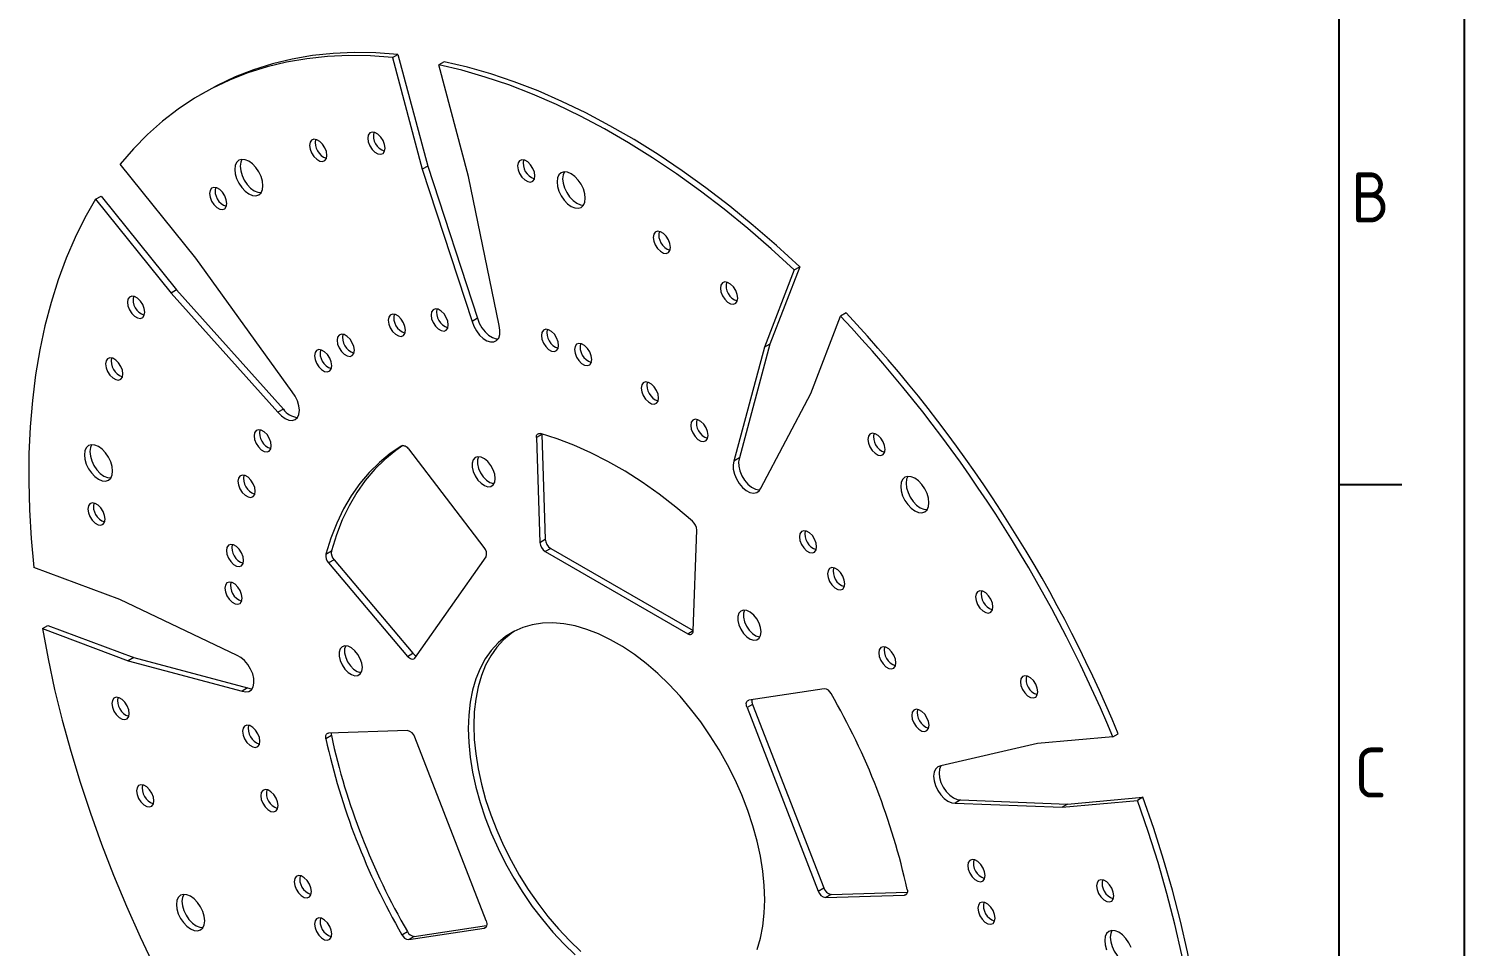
# Model space of a CAD drawing. Header units: millimetres. Extents: x 764 to 1780, y 1208 to 1927.
# Drawn here: x 1502.6 to 1780.4, y 1589.7 to 1767.3 of the extents above; entities that cross this region are included whole.
import ezdxf
from ezdxf.enums import TextEntityAlignment as Align

# ---------------------------------------------------------------- set-up
doc = ezdxf.new("R2010")
doc.units = ezdxf.units.MM
doc.linetypes.add('ACAD_ISO05W100', pattern=[33, 24, -3, 0, -3, 0, -3])
doc.layers.add('AM_BOR', color=2, linetype='ACAD_ISO05W100', lineweight=35)
doc.styles.add('ACISOTS', font='isocp.shx', dxfattribs={"height": 1})

# ---------------------------------------------------------------- blocks, each defined once
blk = doc.blocks.new('A3 ZTL')
blk.add_line((401.17, 9.78), (401.17, 280.82))
at = {"layer": 'AM_BOR', "color": 135, "linetype": 'Continuous', "lineweight": 25}
blk.add_line((410.96, 290.61), (410.96, 0), dxfattribs=at)
at = {"layer": 'AM_BOR', "color": 135, "lineweight": 25}
blk.add_line((406.07, 190.31), (401.17, 190.31), dxfattribs=at)
at = {"layer": 'AM_BOR', "color": 135, "lineweight": 25, "style": 'ACISOTS'}
for s, p in [('B', (403.62, 212.82)), ('C', (403.62, 167.81))]:
    blk.add_text(s, height=3.91, dxfattribs=at).set_placement(p, align=Align.MIDDLE)

msp = doc.modelspace()

# ---------------------------------------------------------------- linework, layer by layer
at = {"color": 7, "linetype": 'Continuous', "lineweight": 15}
for p, q in [((1573.025, 1761.726), (1574.086, 1762.339)), ((1573.025, 1761.726), (1578.795, 1740.089)), ((1574.086, 1762.339), (1579.856, 1740.701)), ((1583.056, 1760.93), (1581.995, 1760.318)), ((1587.765, 1738.681), (1581.995, 1760.318)), ((1537.012, 1755.189), (1535.952, 1754.577)), ((1534.951, 1722.916), (1520.341, 1741.091)), ((1579.856, 1740.701), (1578.795, 1740.089)), ((1578.795, 1740.089), (1588.435, 1710.651)), ((1579.856, 1740.701), (1589.496, 1711.263)), ((1593.669, 1709.829), (1587.765, 1738.681)), ((1515.568, 1734.3), (1516.628, 1734.913)), ((1515.568, 1734.3), (1530.178, 1716.125)), ((1516.628, 1734.913), (1531.238, 1716.738)), ((1553.636, 1697.021), (1534.951, 1722.916)), ((1650.77, 1720.615), (1645, 1705.64)), ((1651.831, 1721.228), (1646.061, 1706.252)), ((1650.77, 1720.615), (1651.831, 1721.228)), ((1531.238, 1716.738), (1530.178, 1716.125)), ((1530.178, 1716.125), (1550.851, 1693.058)), ((1531.238, 1716.738), (1551.912, 1693.671)), ((1589.496, 1711.263), (1588.435, 1710.651)), ((1653.97, 1696.691), (1659.74, 1711.667)), ((1660.801, 1712.279), (1659.74, 1711.667)), ((1646.061, 1706.252), (1640.157, 1684.217)), ((1646.061, 1706.252), (1645, 1705.64)), ((1645, 1705.64), (1639.096, 1683.605)), ((1644.33, 1678.383), (1653.97, 1696.691)), ((1551.912, 1693.671), (1550.851, 1693.058)), ((1601.935, 1688.77), (1600.874, 1688.158)), ((1600.874, 1688.158), (1601.542, 1667.865)), ((1601.935, 1688.858), (1601.935, 1688.77)), ((1601.935, 1688.77), (1602.602, 1668.477)), ((1590.771, 1666.902), (1576.175, 1685.949)), ((1640.157, 1684.217), (1639.096, 1683.605)), ((1631.224, 1650.73), (1631.891, 1670.252)), ((1601.542, 1667.865), (1602.602, 1668.477)), ((1560.138, 1665.597), (1561.199, 1666.209)), ((1561.727, 1664.496), (1560.666, 1663.883)), ((1561.727, 1664.496), (1576.99, 1646.398)), ((1577.343, 1645.441), (1591.124, 1665.049)), ((1603.662, 1666.688), (1602.602, 1666.075)), ((1602.602, 1666.075), (1630.164, 1650.164)), ((1603.662, 1666.688), (1631.225, 1650.776)), ((1520.239, 1656.774), (1503.625, 1662.982)), ((1560.666, 1663.883), (1575.93, 1645.786)), ((1542.963, 1645.952), (1520.239, 1656.774)), ((1505.283, 1651.17), (1506.343, 1651.782)), ((1505.283, 1651.17), (1521.897, 1644.962)), ((1506.343, 1651.782), (1522.957, 1645.574)), ((1630.164, 1650.164), (1631.225, 1650.776)), ((1522.957, 1645.574), (1521.897, 1644.962)), ((1521.897, 1644.962), (1543.93, 1639.059)), ((1522.957, 1645.574), (1544.991, 1639.672)), ((1575.93, 1645.786), (1576.99, 1646.398)), ((1544.991, 1639.672), (1543.93, 1639.059)), ((1656.591, 1639.526), (1641.995, 1637.331)), ((1642.702, 1636.498), (1641.642, 1635.886)), ((1642.702, 1636.498), (1656.484, 1600.979)), ((1641.642, 1635.886), (1655.423, 1600.366)), ((1575.93, 1631.423), (1560.666, 1630.949)), ((1712.425, 1630.203), (1713.486, 1630.816)), ((1561.199, 1630.457), (1560.138, 1629.845)), ((1591.124, 1594.617), (1577.343, 1630.136)), ((1697.815, 1628.897), (1679.129, 1624.575)), ((1712.425, 1630.203), (1697.815, 1628.897)), ((1682.975, 1618.01), (1681.914, 1617.398)), ((1681.914, 1617.398), (1702.588, 1616.595)), ((1682.975, 1618.01), (1703.648, 1617.207)), ((1702.588, 1616.595), (1717.198, 1617.902)), ((1703.648, 1617.207), (1702.588, 1616.595)), ((1703.648, 1617.207), (1718.259, 1618.514)), ((1718.259, 1618.514), (1717.198, 1617.902)), ((1655.423, 1600.366), (1656.484, 1600.979)), ((1657.896, 1599.692), (1672.656, 1600.151)), ((1657.896, 1599.692), (1656.836, 1599.079)), ((1656.836, 1599.079), (1672.099, 1599.554)), ((1574.854, 1591.915), (1575.915, 1592.528)), ((1576.175, 1590.977), (1590.771, 1593.172)), ((1577.235, 1591.589), (1591.246, 1593.696)), ((1577.235, 1591.589), (1576.175, 1590.977))]:
    msp.add_line(p, q, dxfattribs=at)
at = {"color": 8, "linetype": 'Continuous', "lineweight": 15}
for p, q in [((1672.099, 1599.554), (1672.543, 1599.81)), ((1590.771, 1593.172), (1591.102, 1593.364))]:
    msp.add_line(p, q, dxfattribs=at)
at = {"color": 7, "linetype": 'Continuous', "lineweight": 15, "flags": 128}
for points in [[(1573.025, 1761.726), (1568.756, 1762.039), (1564.568, 1762.106), (1560.466, 1761.927), (1556.457, 1761.502), (1552.549, 1760.832), (1548.749, 1759.917), (1545.061, 1758.76), (1541.493, 1757.363), (1538.051, 1755.727), (1534.74, 1753.856), (1531.566, 1751.753), (1528.534, 1749.42), (1525.649, 1746.863), (1522.917, 1744.085), (1520.341, 1741.091)], [(1574.086, 1762.339), (1569.817, 1762.652), (1565.628, 1762.719), (1561.526, 1762.539), (1557.518, 1762.114), (1553.61, 1761.444), (1549.809, 1760.529), (1546.122, 1759.373), (1542.554, 1757.975), (1539.112, 1756.34), (1537.012, 1755.189)], [(1650.77, 1720.615), (1646.303, 1724.715), (1641.785, 1728.631), (1637.225, 1732.357), (1632.629, 1735.887), (1628.007, 1739.214), (1623.365, 1742.334), (1618.712, 1745.241), (1614.054, 1747.929), (1609.4, 1750.396), (1604.758, 1752.635), (1600.136, 1754.645), (1595.541, 1756.421), (1590.981, 1757.96), (1586.463, 1759.26), (1581.995, 1760.318)], [(1651.831, 1721.228), (1647.363, 1725.327), (1642.846, 1729.243), (1638.285, 1732.969), (1633.69, 1736.499), (1629.068, 1739.827), (1624.426, 1742.946), (1619.772, 1745.853), (1615.115, 1748.542), (1610.461, 1751.008), (1605.819, 1753.248), (1601.197, 1755.257), (1596.601, 1757.033), (1592.041, 1758.572), (1587.524, 1759.872), (1583.056, 1760.93)], [(1560.334, 1742.796), (1560.233, 1743.514), (1559.943, 1744.262), (1559.499, 1744.949), (1558.954, 1745.493), (1558.374, 1745.828), (1557.828, 1745.913), (1557.384, 1745.739), (1557.094, 1745.327), (1556.993, 1744.725), (1557.094, 1744.007), (1557.384, 1743.259), (1557.828, 1742.572), (1558.374, 1742.028), (1558.954, 1741.693), (1559.499, 1741.608), (1559.943, 1741.782), (1560.233, 1742.195), (1560.334, 1742.796)], [(1571.587, 1744.185), (1571.487, 1744.903), (1571.197, 1745.651), (1570.752, 1746.338), (1570.207, 1746.882), (1569.627, 1747.217), (1569.082, 1747.303), (1568.637, 1747.128), (1568.347, 1746.716), (1568.246, 1746.114), (1568.347, 1745.396), (1568.637, 1744.649), (1569.082, 1743.961), (1569.627, 1743.417), (1570.207, 1743.083), (1570.752, 1742.997), (1571.197, 1743.171), (1571.487, 1743.584), (1571.587, 1744.185)], [(1547.958, 1736.921), (1547.865, 1737.791), (1547.592, 1738.709), (1547.158, 1739.613), (1546.592, 1740.441), (1545.933, 1741.136), (1545.227, 1741.652), (1544.52, 1741.952), (1543.861, 1742.017), (1543.295, 1741.843), (1542.861, 1741.44), (1542.588, 1740.837), (1542.495, 1740.074), (1542.588, 1739.204), (1542.861, 1738.286), (1543.295, 1737.382), (1543.861, 1736.555), (1544.52, 1735.859), (1545.227, 1735.344), (1545.933, 1735.043), (1546.592, 1734.978), (1547.158, 1735.153), (1547.592, 1735.555), (1547.865, 1736.158), (1547.958, 1736.921)], [(1543.9, 1742.02), (1543.649, 1741.449), (1543.556, 1740.687), (1543.649, 1739.817), (1543.922, 1738.898), (1544.356, 1737.995), (1544.922, 1737.167), (1545.58, 1736.472), (1546.287, 1735.956), (1546.994, 1735.655), (1547.614, 1735.587)], [(1600.579, 1738.813), (1600.478, 1739.531), (1600.188, 1740.279), (1599.744, 1740.966), (1599.199, 1741.51), (1598.618, 1741.845), (1598.073, 1741.93), (1597.629, 1741.756), (1597.339, 1741.344), (1597.238, 1740.742), (1597.339, 1740.024), (1597.629, 1739.276), (1598.073, 1738.589), (1598.618, 1738.045), (1599.199, 1737.71), (1599.744, 1737.625), (1600.188, 1737.799), (1600.478, 1738.212), (1600.579, 1738.813)], [(1610.343, 1734.5), (1610.25, 1735.37), (1609.978, 1736.288), (1609.544, 1737.192), (1608.978, 1738.019), (1608.319, 1738.715), (1607.612, 1739.23), (1606.905, 1739.531), (1606.247, 1739.596), (1605.681, 1739.421), (1605.247, 1739.019), (1604.974, 1738.416), (1604.881, 1737.653), (1604.974, 1736.783), (1605.247, 1735.865), (1605.681, 1734.961), (1606.247, 1734.133), (1606.905, 1733.438), (1607.612, 1732.922), (1608.319, 1732.622), (1608.978, 1732.557), (1609.544, 1732.731), (1609.978, 1733.134), (1610.25, 1733.737), (1610.343, 1734.5)], [(1606.286, 1739.599), (1606.035, 1739.028), (1605.942, 1738.265), (1606.035, 1737.395), (1606.308, 1736.477), (1606.742, 1735.573), (1607.307, 1734.746), (1607.966, 1734.05), (1608.673, 1733.535), (1609.38, 1733.234), (1609.999, 1733.166)], [(1540.966, 1733.483), (1540.865, 1734.201), (1540.575, 1734.949), (1540.131, 1735.636), (1539.586, 1736.18), (1539.006, 1736.515), (1538.46, 1736.6), (1538.016, 1736.426), (1537.726, 1736.013), (1537.625, 1735.412), (1537.726, 1734.694), (1538.016, 1733.946), (1538.46, 1733.259), (1539.006, 1732.715), (1539.586, 1732.38), (1540.131, 1732.295), (1540.575, 1732.469), (1540.865, 1732.881), (1540.966, 1733.483)], [(1515.568, 1734.3), (1513.495, 1730.68), (1511.595, 1726.867), (1509.871, 1722.866), (1508.325, 1718.685), (1506.96, 1714.33), (1505.779, 1709.81), (1504.783, 1705.131), (1503.974, 1700.301), (1503.354, 1695.329), (1502.923, 1690.222), (1502.682, 1684.99), (1502.632, 1679.641), (1502.773, 1674.184), (1503.104, 1668.628), (1503.625, 1662.982)], [(1626.824, 1724.986), (1626.723, 1725.704), (1626.433, 1726.451), (1625.989, 1727.139), (1625.443, 1727.682), (1624.863, 1728.017), (1624.318, 1728.103), (1623.874, 1727.929), (1623.583, 1727.516), (1623.483, 1726.914), (1623.583, 1726.197), (1623.874, 1725.449), (1624.318, 1724.762), (1624.863, 1724.218), (1625.443, 1723.883), (1625.989, 1723.797), (1626.433, 1723.971), (1626.723, 1724.384), (1626.824, 1724.986)], [(1639.834, 1715.163), (1639.733, 1715.881), (1639.443, 1716.629), (1638.998, 1717.316), (1638.453, 1717.86), (1637.873, 1718.195), (1637.328, 1718.28), (1636.883, 1718.106), (1636.593, 1717.693), (1636.493, 1717.092), (1636.593, 1716.374), (1636.883, 1715.626), (1637.328, 1714.939), (1637.873, 1714.395), (1638.453, 1714.06), (1638.998, 1713.975), (1639.443, 1714.149), (1639.733, 1714.561), (1639.834, 1715.163)], [(1525.083, 1712.427), (1524.982, 1713.145), (1524.692, 1713.892), (1524.248, 1714.58), (1523.703, 1715.124), (1523.123, 1715.458), (1522.577, 1715.544), (1522.133, 1715.37), (1521.843, 1714.957), (1521.742, 1714.356), (1521.843, 1713.638), (1522.133, 1712.89), (1522.577, 1712.203), (1523.123, 1711.659), (1523.703, 1711.324), (1524.248, 1711.238), (1524.692, 1711.413), (1524.982, 1711.825), (1525.083, 1712.427)], [(1575.543, 1708.933), (1575.443, 1709.651), (1575.153, 1710.399), (1574.708, 1711.086), (1574.163, 1711.63), (1573.583, 1711.965), (1573.038, 1712.051), (1572.593, 1711.877), (1572.303, 1711.464), (1572.202, 1710.862), (1572.303, 1710.144), (1572.593, 1709.397), (1573.038, 1708.709), (1573.583, 1708.166), (1574.163, 1707.831), (1574.708, 1707.745), (1575.153, 1707.919), (1575.443, 1708.332), (1575.543, 1708.933)], [(1583.831, 1709.957), (1583.731, 1710.674), (1583.441, 1711.422), (1582.996, 1712.109), (1582.451, 1712.653), (1581.871, 1712.988), (1581.326, 1713.074), (1580.881, 1712.9), (1580.591, 1712.487), (1580.49, 1711.885), (1580.591, 1711.167), (1580.881, 1710.42), (1581.326, 1709.732), (1581.871, 1709.189), (1582.451, 1708.854), (1582.996, 1708.768), (1583.441, 1708.942), (1583.731, 1709.355), (1583.831, 1709.957)], [(1589.496, 1711.263), (1589.832, 1710.325), (1590.323, 1709.422), (1590.936, 1708.617), (1591.629, 1707.964), (1592.356, 1707.508), (1593.065, 1707.28), (1593.479, 1707.261)], [(1588.435, 1710.651), (1588.771, 1709.712), (1589.262, 1708.81), (1589.875, 1708.005), (1590.569, 1707.352), (1591.295, 1706.896), (1592.005, 1706.668), (1592.65, 1706.684), (1593.186, 1706.941), (1593.576, 1707.424), (1593.795, 1708.098), (1593.827, 1708.919), (1593.669, 1709.829)], [(1605.184, 1706), (1605.083, 1706.718), (1604.793, 1707.466), (1604.348, 1708.153), (1603.803, 1708.697), (1603.223, 1709.032), (1602.678, 1709.117), (1602.233, 1708.943), (1601.943, 1708.53), (1601.843, 1707.929), (1601.943, 1707.211), (1602.233, 1706.463), (1602.678, 1705.776), (1603.223, 1705.232), (1603.803, 1704.897), (1604.348, 1704.812), (1604.793, 1704.986), (1605.083, 1705.398), (1605.184, 1706)], [(1565.647, 1705.057), (1565.546, 1705.775), (1565.256, 1706.523), (1564.812, 1707.21), (1564.267, 1707.754), (1563.686, 1708.089), (1563.141, 1708.175), (1562.697, 1708), (1562.407, 1707.588), (1562.306, 1706.986), (1562.407, 1706.268), (1562.697, 1705.52), (1563.141, 1704.833), (1563.686, 1704.289), (1564.267, 1703.954), (1564.812, 1703.869), (1565.256, 1704.043), (1565.546, 1704.456), (1565.647, 1705.057)], [(1611.594, 1703.274), (1611.493, 1703.992), (1611.203, 1704.74), (1610.759, 1705.427), (1610.213, 1705.971), (1609.633, 1706.306), (1609.088, 1706.391), (1608.644, 1706.217), (1608.354, 1705.804), (1608.253, 1705.203), (1608.354, 1704.485), (1608.644, 1703.737), (1609.088, 1703.05), (1609.633, 1702.506), (1610.213, 1702.171), (1610.759, 1702.086), (1611.203, 1702.26), (1611.493, 1702.672), (1611.594, 1703.274)], [(1520.852, 1700.476), (1520.751, 1701.194), (1520.461, 1701.942), (1520.017, 1702.629), (1519.472, 1703.173), (1518.891, 1703.508), (1518.346, 1703.593), (1517.902, 1703.419), (1517.612, 1703.006), (1517.511, 1702.405), (1517.612, 1701.687), (1517.902, 1700.939), (1518.346, 1700.252), (1518.891, 1699.708), (1519.472, 1699.373), (1520.017, 1699.287), (1520.461, 1699.462), (1520.751, 1699.874), (1520.852, 1700.476)], [(1561.279, 1702.074), (1561.178, 1702.792), (1560.888, 1703.54), (1560.444, 1704.227), (1559.899, 1704.771), (1559.318, 1705.106), (1558.773, 1705.191), (1558.329, 1705.017), (1558.039, 1704.605), (1557.938, 1704.003), (1558.039, 1703.285), (1558.329, 1702.537), (1558.773, 1701.85), (1559.318, 1701.306), (1559.899, 1700.971), (1560.444, 1700.886), (1560.888, 1701.06), (1561.178, 1701.473), (1561.279, 1702.074)], [(1624.513, 1695.816), (1624.412, 1696.534), (1624.122, 1697.282), (1623.677, 1697.969), (1623.132, 1698.513), (1622.552, 1698.848), (1622.007, 1698.933), (1621.562, 1698.759), (1621.272, 1698.346), (1621.172, 1697.745), (1621.272, 1697.027), (1621.562, 1696.279), (1622.007, 1695.592), (1622.552, 1695.048), (1623.132, 1694.713), (1623.677, 1694.628), (1624.122, 1694.802), (1624.412, 1695.214), (1624.513, 1695.816)], [(1550.851, 1693.058), (1551.523, 1692.349), (1552.244, 1691.824), (1552.965, 1691.517), (1553.636, 1691.451), (1554.213, 1691.629), (1554.656, 1692.039), (1554.934, 1692.654), (1555.029, 1693.432), (1554.934, 1694.319), (1554.656, 1695.255), (1554.213, 1696.177), (1553.636, 1697.021)], [(1549.581, 1686.567), (1549.48, 1687.285), (1549.19, 1688.032), (1548.746, 1688.719), (1548.201, 1689.263), (1547.621, 1689.598), (1547.075, 1689.684), (1546.631, 1689.51), (1546.341, 1689.097), (1546.24, 1688.495), (1546.341, 1687.777), (1546.631, 1687.03), (1547.075, 1686.343), (1547.621, 1685.799), (1548.201, 1685.464), (1548.746, 1685.378), (1549.19, 1685.552), (1549.48, 1685.965), (1549.581, 1686.567)], [(1634.094, 1688.582), (1633.994, 1689.3), (1633.704, 1690.047), (1633.259, 1690.735), (1632.714, 1691.278), (1632.134, 1691.613), (1631.589, 1691.699), (1631.144, 1691.525), (1630.854, 1691.112), (1630.753, 1690.51), (1630.854, 1689.793), (1631.144, 1689.045), (1631.589, 1688.358), (1632.134, 1687.814), (1632.714, 1687.479), (1633.259, 1687.393), (1633.704, 1687.567), (1633.994, 1687.98), (1634.094, 1688.582)], [(1518.867, 1681.674), (1518.774, 1682.544), (1518.501, 1683.462), (1518.067, 1684.366), (1517.501, 1685.194), (1516.842, 1685.889), (1516.136, 1686.405), (1515.429, 1686.705), (1514.77, 1686.77), (1514.204, 1686.596), (1513.77, 1686.193), (1513.497, 1685.59), (1513.404, 1684.827), (1513.497, 1683.957), (1513.77, 1683.039), (1514.204, 1682.135), (1514.77, 1681.308), (1515.429, 1680.612), (1516.136, 1680.097), (1516.842, 1679.796), (1517.501, 1679.731), (1518.067, 1679.906), (1518.501, 1680.308), (1518.774, 1680.911), (1518.867, 1681.674)], [(1514.809, 1686.773), (1514.558, 1686.202), (1514.465, 1685.44), (1514.558, 1684.57), (1514.831, 1683.652), (1515.265, 1682.748), (1515.831, 1681.92), (1516.489, 1681.225), (1517.196, 1680.709), (1517.903, 1680.409), (1518.523, 1680.34)], [(1574.854, 1686.535), (1572.6, 1685.044), (1570.487, 1683.329), (1568.521, 1681.395), (1566.709, 1679.249), (1565.056, 1676.898), (1563.568, 1674.348), (1562.25, 1671.609), (1561.105, 1668.689), (1560.138, 1665.597)], [(1575.03, 1686.6), (1573.661, 1685.657), (1571.548, 1683.941), (1569.582, 1682.008), (1567.769, 1679.862), (1566.117, 1677.51), (1564.629, 1674.96), (1563.31, 1672.221), (1562.166, 1669.301), (1561.199, 1666.209)], [(1574.854, 1686.535), (1574.99, 1686.591), (1575.144, 1686.609), (1575.312, 1686.587), (1575.488, 1686.526), (1575.667, 1686.429), (1575.844, 1686.298), (1576.015, 1686.136), (1576.175, 1685.949)], [(1600.874, 1688.158), (1600.882, 1688.36), (1600.921, 1688.54), (1600.988, 1688.693), (1601.082, 1688.815), (1601.201, 1688.902), (1601.341, 1688.951), (1601.497, 1688.961), (1601.666, 1688.933)], [(1631.099, 1671.942), (1627.878, 1674.659), (1624.62, 1677.186), (1621.336, 1679.513), (1618.036, 1681.635), (1614.73, 1683.543), (1611.43, 1685.232), (1608.145, 1686.696), (1604.887, 1687.931), (1601.666, 1688.933)], [(1668.368, 1685.876), (1668.268, 1686.594), (1667.978, 1687.342), (1667.533, 1688.029), (1666.988, 1688.573), (1666.408, 1688.908), (1665.863, 1688.994), (1665.418, 1688.819), (1665.128, 1688.407), (1665.027, 1687.805), (1665.128, 1687.087), (1665.418, 1686.34), (1665.863, 1685.652), (1666.408, 1685.108), (1666.988, 1684.773), (1667.533, 1684.688), (1667.978, 1684.862), (1668.268, 1685.275), (1668.368, 1685.876)], [(1592.916, 1680.243), (1592.816, 1681.068), (1592.524, 1681.936), (1592.067, 1682.768), (1591.485, 1683.492), (1590.83, 1684.043), (1590.16, 1684.372), (1589.535, 1684.449), (1589.01, 1684.269), (1588.631, 1683.846), (1588.433, 1683.219), (1588.433, 1682.443), (1588.631, 1681.588), (1589.01, 1680.728), (1589.535, 1679.941), (1590.16, 1679.297), (1590.83, 1678.852), (1591.485, 1678.646), (1592.067, 1678.698), (1592.524, 1679.003), (1592.816, 1679.534), (1592.916, 1680.243)], [(1589.689, 1684.454), (1589.494, 1683.831), (1589.494, 1683.056), (1589.692, 1682.2), (1590.07, 1681.34), (1590.595, 1680.554), (1591.221, 1679.909), (1591.891, 1679.464), (1592.546, 1679.259), (1592.695, 1679.248)], [(1639.096, 1683.605), (1638.939, 1682.876), (1638.971, 1682.019), (1639.189, 1681.092), (1639.58, 1680.158), (1640.116, 1679.282), (1640.761, 1678.522), (1641.47, 1677.93), (1642.197, 1677.548), (1642.89, 1677.4), (1643.503, 1677.497), (1643.994, 1677.833), (1644.33, 1678.383)], [(1640.157, 1684.217), (1640, 1683.488), (1640.031, 1682.631), (1640.25, 1681.704), (1640.641, 1680.771), (1641.177, 1679.894), (1641.821, 1679.134), (1642.531, 1678.543), (1643.257, 1678.16), (1643.951, 1678.012), (1644.14, 1678.015)], [(1546.465, 1677.765), (1546.364, 1678.483), (1546.074, 1679.23), (1545.63, 1679.918), (1545.085, 1680.461), (1544.504, 1680.796), (1543.959, 1680.882), (1543.515, 1680.708), (1543.225, 1680.295), (1543.124, 1679.694), (1543.225, 1678.976), (1543.515, 1678.228), (1543.959, 1677.541), (1544.504, 1676.997), (1545.085, 1676.662), (1545.63, 1676.576), (1546.074, 1676.75), (1546.364, 1677.163), (1546.465, 1677.765)], [(1676.833, 1675.543), (1676.74, 1676.413), (1676.467, 1677.331), (1676.033, 1678.235), (1675.467, 1679.063), (1674.809, 1679.758), (1674.102, 1680.274), (1673.395, 1680.574), (1672.736, 1680.639), (1672.171, 1680.465), (1671.737, 1680.062), (1671.464, 1679.459), (1671.371, 1678.696), (1671.464, 1677.826), (1671.737, 1676.908), (1672.171, 1676.004), (1672.736, 1675.177), (1673.395, 1674.481), (1674.102, 1673.966), (1674.809, 1673.665), (1675.467, 1673.6), (1676.033, 1673.775), (1676.467, 1674.177), (1676.74, 1674.78), (1676.833, 1675.543)], [(1672.775, 1680.642), (1672.524, 1680.071), (1672.431, 1679.309), (1672.524, 1678.439), (1672.797, 1677.52), (1673.231, 1676.617), (1673.797, 1675.789), (1674.456, 1675.094), (1675.162, 1674.578), (1675.869, 1674.277), (1676.489, 1674.209)], [(1517.423, 1672.38), (1517.322, 1673.098), (1517.032, 1673.845), (1516.588, 1674.532), (1516.043, 1675.076), (1515.463, 1675.411), (1514.917, 1675.497), (1514.473, 1675.323), (1514.183, 1674.91), (1514.082, 1674.308), (1514.183, 1673.59), (1514.473, 1672.843), (1514.917, 1672.156), (1515.463, 1671.612), (1516.043, 1671.277), (1516.588, 1671.191), (1517.032, 1671.365), (1517.322, 1671.778), (1517.423, 1672.38)], [(1655.11, 1667.012), (1655.009, 1667.73), (1654.719, 1668.478), (1654.275, 1669.165), (1653.73, 1669.709), (1653.149, 1670.044), (1652.604, 1670.129), (1652.16, 1669.955), (1651.87, 1669.543), (1651.769, 1668.941), (1651.87, 1668.223), (1652.16, 1667.475), (1652.604, 1666.788), (1653.149, 1666.244), (1653.73, 1665.909), (1654.275, 1665.824), (1654.719, 1665.998), (1655.009, 1666.411), (1655.11, 1667.012)], [(1544.222, 1664.368), (1544.121, 1665.086), (1543.831, 1665.834), (1543.386, 1666.521), (1542.841, 1667.065), (1542.261, 1667.4), (1541.716, 1667.485), (1541.271, 1667.311), (1540.981, 1666.899), (1540.881, 1666.297), (1540.981, 1665.579), (1541.271, 1664.831), (1541.716, 1664.144), (1542.261, 1663.6), (1542.841, 1663.265), (1543.386, 1663.18), (1543.831, 1663.354), (1544.121, 1663.767), (1544.222, 1664.368)], [(1660.563, 1659.853), (1660.462, 1660.571), (1660.172, 1661.318), (1659.728, 1662.006), (1659.183, 1662.549), (1658.603, 1662.884), (1658.057, 1662.97), (1657.613, 1662.796), (1657.323, 1662.383), (1657.222, 1661.781), (1657.323, 1661.064), (1657.613, 1660.316), (1658.057, 1659.629), (1658.603, 1659.085), (1659.183, 1658.75), (1659.728, 1658.664), (1660.172, 1658.838), (1660.462, 1659.251), (1660.563, 1659.853)], [(1543.94, 1657.072), (1543.839, 1657.79), (1543.549, 1658.538), (1543.104, 1659.225), (1542.559, 1659.769), (1541.979, 1660.104), (1541.434, 1660.189), (1540.989, 1660.015), (1540.699, 1659.602), (1540.599, 1659.001), (1540.699, 1658.283), (1540.989, 1657.535), (1541.434, 1656.848), (1541.979, 1656.304), (1542.559, 1655.969), (1543.104, 1655.883), (1543.549, 1656.058), (1543.839, 1656.47), (1543.94, 1657.072)], [(1689.21, 1655.378), (1689.109, 1656.096), (1688.819, 1656.844), (1688.374, 1657.531), (1687.829, 1658.075), (1687.249, 1658.41), (1686.704, 1658.495), (1686.259, 1658.321), (1685.969, 1657.908), (1685.868, 1657.307), (1685.969, 1656.589), (1686.259, 1655.841), (1686.704, 1655.154), (1687.249, 1654.61), (1687.829, 1654.275), (1688.374, 1654.19), (1688.819, 1654.364), (1689.109, 1654.776), (1689.21, 1655.378)], [(1644.358, 1650.547), (1644.258, 1651.372), (1643.966, 1652.239), (1643.509, 1653.071), (1642.927, 1653.795), (1642.272, 1654.346), (1641.602, 1654.675), (1640.977, 1654.752), (1640.452, 1654.572), (1640.073, 1654.149), (1639.875, 1653.522), (1639.875, 1652.747), (1640.073, 1651.891), (1640.452, 1651.031), (1640.977, 1650.244), (1641.602, 1649.6), (1642.272, 1649.155), (1642.927, 1648.95), (1643.509, 1649.002), (1643.966, 1649.307), (1644.258, 1649.837), (1644.358, 1650.547)], [(1641.131, 1654.757), (1640.936, 1654.135), (1640.936, 1653.359), (1641.134, 1652.503), (1641.512, 1651.644), (1642.037, 1650.857), (1642.663, 1650.212), (1643.333, 1649.767), (1643.988, 1649.562), (1644.137, 1649.551)], [(1505.283, 1651.17), (1506.376, 1645.31), (1507.654, 1639.401), (1509.114, 1633.451), (1510.754, 1627.47), (1512.571, 1621.469), (1514.562, 1615.457), (1516.724, 1609.446), (1519.052, 1603.443), (1521.544, 1597.461), (1524.195, 1591.509), (1527.001, 1585.596), (1529.956, 1579.733), (1533.056, 1573.929), (1536.296, 1568.195), (1539.67, 1562.54)], [(1645.074, 1598.689), (1644.981, 1601.408), (1644.702, 1604.218), (1644.24, 1607.099), (1643.597, 1610.032), (1642.778, 1613), (1641.787, 1615.983), (1640.632, 1618.96), (1639.319, 1621.914), (1637.858, 1624.824), (1636.258, 1627.672), (1634.528, 1630.44), (1632.681, 1633.109), (1630.728, 1635.662), (1628.682, 1638.083), (1626.557, 1640.356), (1624.365, 1642.466), (1622.122, 1644.4), (1619.841, 1646.145), (1617.538, 1647.689), (1615.227, 1649.023), (1612.924, 1650.137), (1610.644, 1651.026), (1608.4, 1651.683), (1606.209, 1652.103), (1604.083, 1652.284), (1602.037, 1652.225), (1600.084, 1651.927), (1598.237, 1651.39), (1596.508, 1650.619), (1594.907, 1649.619), (1593.446, 1648.396), (1592.134, 1646.958), (1590.978, 1645.314), (1589.988, 1643.475), (1589.168, 1641.453), (1588.526, 1639.262), (1588.063, 1636.914), (1587.785, 1634.427), (1587.692, 1631.814), (1587.785, 1629.095), (1588.063, 1626.285), (1588.526, 1623.404), (1589.168, 1620.47), (1589.988, 1617.503), (1590.978, 1614.52), (1592.134, 1611.543), (1593.446, 1608.589), (1594.907, 1605.679), (1596.508, 1602.831), (1598.237, 1600.063), (1600.084, 1597.394), (1602.037, 1594.84), (1604.083, 1592.419), (1606.209, 1590.147), (1608.4, 1588.036)], [(1596.634, 1650.685), (1595.968, 1650.231), (1594.507, 1649.008), (1593.194, 1647.57), (1592.039, 1645.926), (1591.048, 1644.088), (1590.229, 1642.066), (1589.586, 1639.874), (1589.124, 1637.527), (1588.846, 1635.039), (1588.753, 1632.427), (1588.846, 1629.707), (1589.124, 1626.898), (1589.586, 1624.017), (1590.229, 1621.083), (1591.048, 1618.115), (1592.039, 1615.133), (1593.194, 1612.155), (1594.507, 1609.202), (1595.968, 1606.291), (1597.569, 1603.443), (1599.298, 1600.675), (1601.145, 1598.006), (1603.098, 1595.453), (1605.144, 1593.032), (1607.27, 1590.759), (1609.461, 1588.649)], [(1567.195, 1643.647), (1567.095, 1644.472), (1566.803, 1645.339), (1566.346, 1646.172), (1565.764, 1646.896), (1565.109, 1647.446), (1564.439, 1647.775), (1563.814, 1647.853), (1563.289, 1647.672), (1562.91, 1647.25), (1562.712, 1646.623), (1562.712, 1645.847), (1562.91, 1644.991), (1563.289, 1644.132), (1563.814, 1643.345), (1564.439, 1642.7), (1565.109, 1642.256), (1565.764, 1642.05), (1566.346, 1642.102), (1566.803, 1642.407), (1567.095, 1642.938), (1567.195, 1643.647)], [(1563.968, 1647.858), (1563.773, 1647.235), (1563.773, 1646.459), (1563.971, 1645.604), (1564.349, 1644.744), (1564.874, 1643.957), (1565.5, 1643.313), (1566.17, 1642.868), (1566.825, 1642.662), (1566.974, 1642.651)], [(1670.46, 1644.55), (1670.359, 1645.268), (1670.069, 1646.016), (1669.624, 1646.703), (1669.079, 1647.247), (1668.499, 1647.582), (1667.954, 1647.668), (1667.509, 1647.493), (1667.219, 1647.081), (1667.118, 1646.479), (1667.219, 1645.761), (1667.509, 1645.014), (1667.954, 1644.326), (1668.499, 1643.782), (1669.079, 1643.448), (1669.624, 1643.362), (1670.069, 1643.536), (1670.359, 1643.949), (1670.46, 1644.55)], [(1543.93, 1639.059), (1544.624, 1638.912), (1545.237, 1639.009), (1545.728, 1639.344), (1546.064, 1639.895), (1546.221, 1640.624), (1546.189, 1641.481), (1545.971, 1642.408), (1545.58, 1643.341), (1545.044, 1644.218), (1544.399, 1644.978), (1543.689, 1645.569), (1542.963, 1645.952)], [(1577.343, 1645.441), (1577.225, 1645.318), (1577.078, 1645.242), (1576.907, 1645.215), (1576.718, 1645.237), (1576.519, 1645.309), (1576.316, 1645.428), (1576.117, 1645.588), (1575.93, 1645.786)], [(1697.889, 1638.94), (1697.788, 1639.658), (1697.498, 1640.405), (1697.053, 1641.092), (1696.508, 1641.636), (1695.928, 1641.971), (1695.383, 1642.057), (1694.938, 1641.883), (1694.648, 1641.47), (1694.547, 1640.868), (1694.648, 1640.15), (1694.938, 1639.403), (1695.383, 1638.716), (1695.928, 1638.172), (1696.508, 1637.837), (1697.053, 1637.751), (1697.498, 1637.925), (1697.788, 1638.338), (1697.889, 1638.94)], [(1544.991, 1639.672), (1545.684, 1639.524), (1545.873, 1639.527)], [(1522.081, 1634.748), (1521.98, 1635.466), (1521.69, 1636.213), (1521.245, 1636.9), (1520.7, 1637.444), (1520.12, 1637.779), (1519.575, 1637.865), (1519.13, 1637.691), (1518.84, 1637.278), (1518.74, 1636.676), (1518.84, 1635.958), (1519.13, 1635.211), (1519.575, 1634.524), (1520.12, 1633.98), (1520.7, 1633.645), (1521.245, 1633.559), (1521.69, 1633.733), (1521.98, 1634.146), (1522.081, 1634.748)], [(1641.642, 1635.886), (1641.558, 1636.147), (1641.51, 1636.403), (1641.501, 1636.642), (1641.531, 1636.856), (1641.598, 1637.038), (1641.7, 1637.181), (1641.834, 1637.28), (1641.995, 1637.331)], [(1676.852, 1632.444), (1676.751, 1633.161), (1676.461, 1633.909), (1676.016, 1634.596), (1675.471, 1635.14), (1674.891, 1635.475), (1674.346, 1635.561), (1673.901, 1635.387), (1673.611, 1634.974), (1673.511, 1634.372), (1673.611, 1633.654), (1673.901, 1632.907), (1674.346, 1632.219), (1674.891, 1631.676), (1675.471, 1631.341), (1676.016, 1631.255), (1676.461, 1631.429), (1676.751, 1631.842), (1676.852, 1632.444)], [(1547.37, 1629.356), (1547.269, 1630.074), (1546.979, 1630.822), (1546.535, 1631.509), (1545.989, 1632.053), (1545.409, 1632.388), (1544.864, 1632.473), (1544.42, 1632.299), (1544.13, 1631.887), (1544.029, 1631.285), (1544.13, 1630.567), (1544.42, 1629.819), (1544.864, 1629.132), (1545.409, 1628.588), (1545.989, 1628.253), (1546.535, 1628.168), (1546.979, 1628.342), (1547.269, 1628.755), (1547.37, 1629.356)], [(1560.138, 1629.845), (1560.105, 1630.068), (1560.102, 1630.276), (1560.13, 1630.465), (1560.187, 1630.628), (1560.272, 1630.762), (1560.382, 1630.861), (1560.515, 1630.924), (1560.666, 1630.949)], [(1679.129, 1624.575), (1678.553, 1624.397), (1678.11, 1623.987), (1677.832, 1623.372), (1677.737, 1622.594), (1677.832, 1621.707), (1678.11, 1620.771), (1678.553, 1619.849), (1679.129, 1619.005), (1679.801, 1618.296), (1680.522, 1617.771), (1681.242, 1617.464), (1681.914, 1617.398)], [(1679.159, 1624.582), (1678.892, 1623.984), (1678.797, 1623.206), (1678.892, 1622.319), (1679.171, 1621.383), (1679.613, 1620.462), (1680.19, 1619.618), (1680.862, 1618.909), (1681.582, 1618.383), (1682.303, 1618.076), (1682.975, 1618.01)], [(1526.851, 1617.827), (1526.751, 1618.545), (1526.461, 1619.292), (1526.016, 1619.98), (1525.471, 1620.524), (1524.891, 1620.858), (1524.346, 1620.944), (1523.901, 1620.77), (1523.611, 1620.357), (1523.51, 1619.756), (1523.611, 1619.038), (1523.901, 1618.29), (1524.346, 1617.603), (1524.891, 1617.059), (1525.471, 1616.724), (1526.016, 1616.638), (1526.461, 1616.812), (1526.751, 1617.225), (1526.851, 1617.827)], [(1550.884, 1616.894), (1550.783, 1617.612), (1550.493, 1618.36), (1550.048, 1619.047), (1549.503, 1619.591), (1548.923, 1619.926), (1548.378, 1620.011), (1547.933, 1619.837), (1547.643, 1619.424), (1547.542, 1618.823), (1547.643, 1618.105), (1547.933, 1617.357), (1548.378, 1616.67), (1548.923, 1616.126), (1549.503, 1615.791), (1550.048, 1615.706), (1550.493, 1615.88), (1550.783, 1616.292), (1550.884, 1616.894)], [(1729.141, 1532.795), (1729.661, 1537.839), (1729.993, 1543.013), (1730.133, 1548.307), (1730.083, 1553.714), (1729.842, 1559.224), (1729.412, 1564.828), (1728.791, 1570.517), (1727.982, 1576.28), (1726.987, 1582.109), (1725.805, 1587.994), (1724.441, 1593.924), (1722.895, 1599.89), (1721.17, 1605.881), (1719.27, 1611.889), (1717.198, 1617.902)], [(1730.201, 1533.407), (1730.722, 1538.451), (1731.053, 1543.625), (1731.194, 1548.92), (1731.144, 1554.327), (1730.903, 1559.837), (1730.472, 1565.441), (1729.852, 1571.129), (1729.043, 1576.893), (1728.047, 1582.722), (1726.866, 1588.606), (1725.501, 1594.536), (1723.956, 1600.502), (1722.231, 1606.494), (1720.331, 1612.501), (1718.259, 1618.514)], [(1687.697, 1603.354), (1687.597, 1604.072), (1687.306, 1604.819), (1686.862, 1605.507), (1686.317, 1606.05), (1685.737, 1606.385), (1685.192, 1606.471), (1684.747, 1606.297), (1684.457, 1605.884), (1684.356, 1605.282), (1684.457, 1604.565), (1684.747, 1603.817), (1685.192, 1603.13), (1685.737, 1602.586), (1686.317, 1602.251), (1686.862, 1602.165), (1687.306, 1602.339), (1687.597, 1602.752), (1687.697, 1603.354)], [(1557.343, 1600.246), (1557.242, 1600.964), (1556.952, 1601.711), (1556.508, 1602.398), (1555.963, 1602.942), (1555.382, 1603.277), (1554.837, 1603.363), (1554.393, 1603.189), (1554.103, 1602.776), (1554.002, 1602.174), (1554.103, 1601.456), (1554.393, 1600.709), (1554.837, 1600.022), (1555.382, 1599.478), (1555.963, 1599.143), (1556.508, 1599.057), (1556.952, 1599.231), (1557.242, 1599.644), (1557.343, 1600.246)], [(1672.628, 1600.658), (1672.66, 1600.435), (1672.663, 1600.227), (1672.635, 1600.038), (1672.578, 1599.875), (1672.493, 1599.741), (1672.383, 1599.642), (1672.25, 1599.579), (1672.099, 1599.554)], [(1712.615, 1599.442), (1712.514, 1600.16), (1712.224, 1600.908), (1711.779, 1601.595), (1711.234, 1602.139), (1710.654, 1602.474), (1710.109, 1602.559), (1709.664, 1602.385), (1709.374, 1601.972), (1709.274, 1601.371), (1709.374, 1600.653), (1709.664, 1599.905), (1710.109, 1599.218), (1710.654, 1598.674), (1711.234, 1598.339), (1711.779, 1598.254), (1712.224, 1598.428), (1712.514, 1598.84), (1712.615, 1599.442)], [(1536.683, 1594.609), (1536.59, 1595.48), (1536.317, 1596.398), (1535.883, 1597.301), (1535.317, 1598.129), (1534.658, 1598.825), (1533.951, 1599.34), (1533.244, 1599.641), (1532.586, 1599.706), (1532.02, 1599.531), (1531.586, 1599.129), (1531.313, 1598.525), (1531.22, 1597.763), (1531.313, 1596.893), (1531.586, 1595.975), (1532.02, 1595.071), (1532.586, 1594.243), (1533.244, 1593.548), (1533.951, 1593.032), (1534.658, 1592.732), (1535.317, 1592.666), (1535.883, 1592.841), (1536.317, 1593.244), (1536.59, 1593.847), (1536.683, 1594.609)], [(1532.625, 1599.709), (1532.374, 1599.138), (1532.281, 1598.375), (1532.374, 1597.505), (1532.647, 1596.587), (1533.081, 1595.683), (1533.646, 1594.855), (1534.305, 1594.16), (1535.012, 1593.645), (1535.719, 1593.344), (1536.339, 1593.276)], [(1643.597, 1589.049), (1644.24, 1591.241), (1644.702, 1593.588), (1644.981, 1596.076), (1645.074, 1598.689)], [(1689.642, 1595.111), (1689.541, 1595.829), (1689.251, 1596.576), (1688.806, 1597.264), (1688.261, 1597.807), (1687.681, 1598.142), (1687.136, 1598.228), (1686.691, 1598.054), (1686.401, 1597.641), (1686.3, 1597.039), (1686.401, 1596.322), (1686.691, 1595.574), (1687.136, 1594.887), (1687.681, 1594.343), (1688.261, 1594.008), (1688.806, 1593.922), (1689.251, 1594.096), (1689.541, 1594.509), (1689.642, 1595.111)], [(1561.279, 1592.05), (1561.178, 1592.768), (1560.888, 1593.516), (1560.444, 1594.203), (1559.899, 1594.747), (1559.318, 1595.082), (1558.773, 1595.167), (1558.329, 1594.993), (1558.039, 1594.58), (1557.938, 1593.979), (1558.039, 1593.261), (1558.329, 1592.513), (1558.773, 1591.826), (1559.318, 1591.282), (1559.899, 1590.947), (1560.444, 1590.862), (1560.888, 1591.036), (1561.178, 1591.448), (1561.279, 1592.05)], [(1591.124, 1594.617), (1591.208, 1594.355), (1591.255, 1594.1), (1591.264, 1593.861), (1591.235, 1593.646), (1591.168, 1593.464), (1591.065, 1593.321), (1590.931, 1593.223), (1590.771, 1593.172)], [(1715.949, 1589.426), (1715.515, 1590.329), (1714.95, 1591.157), (1714.291, 1591.852), (1713.584, 1592.368), (1712.877, 1592.669), (1712.218, 1592.734), (1711.653, 1592.559), (1711.219, 1592.157), (1710.946, 1591.553), (1710.853, 1590.791), (1710.946, 1589.921), (1711.219, 1589.003)], [(1712.257, 1592.737), (1712.007, 1592.166), (1711.913, 1591.403), (1712.007, 1590.533), (1712.279, 1589.615), (1712.713, 1588.711), (1713.279, 1587.883), (1713.938, 1587.188), (1714.645, 1586.673), (1715.352, 1586.372), (1715.971, 1586.304)]]:
    msp.add_lwpolyline(points, dxfattribs=at)
at = {"color": 7, "linetype": 'Continuous', "lineweight": 15}
for centre, radius, start, end in [((1561.218, 1745.235), 3.149, 167.89887, 252.09576), ((1572.471, 1746.624), 3.149, 167.89887, 252.09576), ((1601.462, 1741.252), 3.149, 167.89887, 252.09576), ((1541.849, 1735.922), 3.149, 167.89887, 252.09576), ((1627.707, 1727.424), 3.149, 167.89887, 252.09576), ((1640.717, 1717.602), 3.149, 167.89887, 252.09576), ((1525.966, 1714.866), 3.149, 167.89887, 252.09576), ((1576.427, 1711.372), 3.149, 167.89887, 252.09576), ((1584.715, 1712.395), 3.149, 167.89887, 252.09576), ((1462.15, 1526.112), 271.059, 22.58285, 43.20078), ((1463.21, 1526.724), 271.059, 22.58285, 43.20078), ((1606.067, 1708.439), 3.149, 167.89887, 252.09576), ((1566.53, 1707.496), 3.149, 167.89887, 252.09576), ((1612.477, 1705.713), 3.149, 167.89887, 252.09576), ((1521.735, 1702.915), 3.149, 167.89887, 252.09576), ((1562.162, 1704.513), 3.149, 167.89887, 252.09576), ((1625.396, 1698.255), 3.149, 167.89887, 252.09576), ((1554.926, 1695.668), 3.616, 213.52335, 265.94077), ((1550.465, 1689.005), 3.149, 167.89887, 252.09576), ((1634.978, 1691.02), 3.149, 167.89887, 252.09576), ((1669.252, 1688.315), 3.149, 167.89887, 252.09576), ((1547.348, 1680.203), 3.149, 167.89887, 252.09576), ((1518.306, 1674.818), 3.149, 167.89887, 252.09576), ((1629.565, 1670.192), 2.327, 1.4768, 48.75961), ((1655.993, 1669.451), 3.149, 167.89887, 252.09576), ((1545.105, 1666.807), 3.149, 167.89887, 252.09576), ((1589.493, 1665.698), 1.755, 338.29207, 43.29041), ((1603.854, 1668.026), 2.318, 183.98441, 237.2961), ((1604.915, 1668.638), 2.318, 183.98441, 237.2961), ((1562.186, 1665.29), 2.071, 171.483, 222.78281), ((1563.247, 1665.902), 2.071, 171.483, 222.78281), ((1661.446, 1662.291), 3.149, 167.89887, 252.09576), ((1544.823, 1659.511), 3.149, 167.89887, 252.09576), ((1690.093, 1657.817), 3.149, 167.89887, 252.09576), ((1630.578, 1650.663), 0.649, 230.29975, 5.87118), ((1671.343, 1646.989), 3.149, 167.89887, 252.09576), ((1578.319, 1647.444), 1.691, 218.22519, 246.95886), ((1698.772, 1641.378), 3.149, 167.89887, 252.09576), ((1656.483, 1637.975), 1.554, 23.19501, 86.00981), ((1522.964, 1637.186), 3.149, 167.89887, 252.09576), ((1644.28, 1637.175), 1.716, 171.84967, 203.23888), ((1543.734, 1572.468), 131.94, 12.33655, 30.07481), ((1677.735, 1634.882), 3.149, 167.89887, 252.09576), ((1548.253, 1631.795), 3.149, 167.89887, 252.09576), ((1562.672, 1630.794), 1.511, 173.51746, 192.86515), ((1575.592, 1629.634), 1.821, 16.02827, 79.31815), ((1689.031, 1658.034), 131.94, 192.33655, 210.07481), ((1690.092, 1658.647), 131.94, 192.33655, 210.07481), ((1527.735, 1620.266), 3.149, 167.89887, 252.09576), ((1551.767, 1619.333), 3.149, 167.89887, 252.09576), ((1688.581, 1605.792), 3.149, 167.89887, 252.09576), ((1558.226, 1602.684), 3.149, 167.89887, 252.09576), ((1657.173, 1600.869), 1.821, 196.02827, 259.31815), ((1658.234, 1601.482), 1.821, 196.02827, 259.31815), ((1713.498, 1601.881), 3.149, 167.89887, 252.09576), ((1690.525, 1597.549), 3.149, 167.89887, 252.09576), ((1562.162, 1594.489), 3.149, 167.89887, 252.09576), ((1576.283, 1592.528), 1.554, 203.19501, 266.00981), ((1577.343, 1593.14), 1.554, 203.19501, 266.00981)]:
    msp.add_arc(centre, radius, start, end, dxfattribs=at)

# ---------------------------------------------------------------- block references
at = {"linetype": 'ByBlock', "lineweight": 0, "xscale": 2.47426245, "yscale": 2.47426245, "zscale": 2.47426245}
msp.add_blockref('A3 ZTL', (763.615, 1208.106), dxfattribs=at)

doc.saveas('drawing.dxf')
